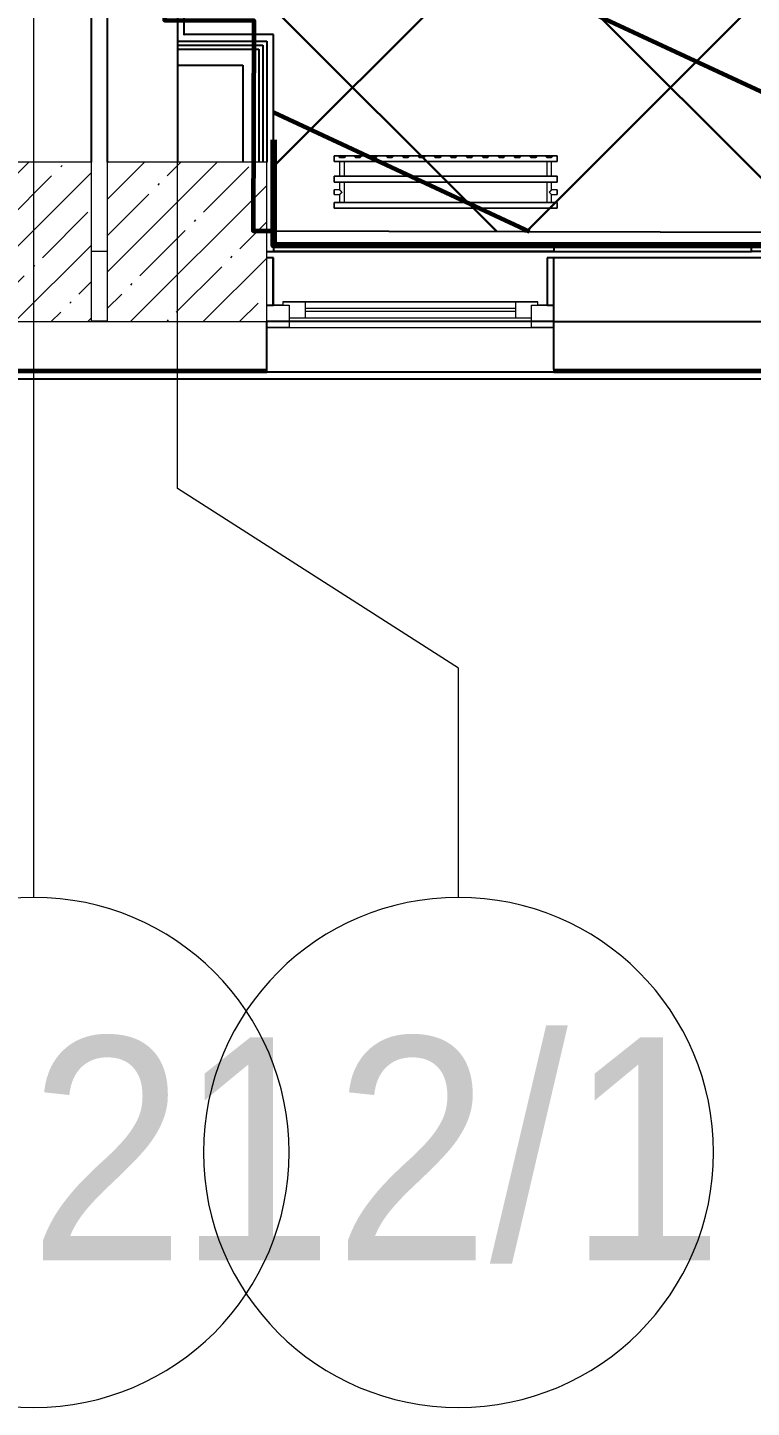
# Model space of a CAD drawing. Header units: millimetres. Extents: x -164500 to 426394, y -23753 to 102118.
# Drawn here: x 38355 to 40625, y -3642 to 686 of the extents above; entities that cross this region are included whole.
import ezdxf

# ---------------------------------------------------------------- set-up
doc = ezdxf.new("R2010")
doc.units = ezdxf.units.MM
for name, color, linetype, lineweight in [('0) шлифовка', 5, 'Continuous', 60), ('1.4) Плинтус ПЛ-4', 6, 'Continuous', 60), ('5.3) Л-7 Линолеум 4 вып', 230, 'Continuous', 30), ('7.7) Плинтус', 222, 'Continuous', 90), ('A-FLOR', 7, 'Continuous', 9), ('A-GLAZ', 7, 'Continuous', 9), ('A-GLAZ-1', 7, 'Continuous', 5), ('S-COLS-1', 7, 'Continuous', 5), ('Оси', 7, 'Continuous', 9), ('Оси-1', 7, 'Continuous', 20)]:
    doc.layers.add(name, color=color, linetype=linetype, lineweight=lineweight)
doc.layers.add('2) защита вин плитк', color=6, linetype='Continuous')
doc.layers.add('3.2.3) П-9', color=5, linetype='Continuous')
doc.layers.add('M-EQPM-1', color=7, linetype='Continuous', lineweight=9, true_color=0xb2b2b2)
doc.styles.add('Arial', font='arial.ttf', dxfattribs={"width": 0.9, "height": 700})

# ---------------------------------------------------------------- blocks, each defined once
blk = doc.blocks.new('BSC_Колонна _Прямоугольная - 500х500-V7-Объем проектирования 1 этажа')
at = {"layer": 'S-COLS-1'}
h = blk.add_hatch(dxfattribs=at)
h.set_pattern_fill('FP_11', color=256, style=0, pattern_type=2)
h.set_pattern_definition([(45, (-38790, -150), (-114.04925, 114.04925), []), (45, (-38675.95, -150), (-114.04925, 114.04925), [201.613, -40.323, 6.706, -33.617])])
h.paths.add_polyline_path([(250, -250), (250, 250), (-250, 250), (-250, -250), (85.4, -250)])
for p, q in [((250, 250), (-250, 250)), ((-250, 250), (-250, -250)), ((250, -250), (250, 250)), ((-250, -250), (250, -250))]:
    blk.add_line(p, q, dxfattribs=at)
blk = doc.blocks.new('120_Окно_СКБ_1Ст - 120_Окно_СКБ_1Ст 900х2500_h_-20664874-Объем проектирования 1 этажа')
at = {"layer": 'A-GLAZ'}
for p, q in [((-450, -127), (-450, -57)), ((-450, -57), (-380, -57)), ((-380, -57), (-380, -127)), ((380, -127), (380, -57)), ((380, -57), (450, -57)), ((450, -57), (450, -127)), ((-380, -127), (-450, -127)), ((-380, -127), (-400, -127)), ((-400, -127), (-400, -137)), ((380, -87), (-380, -87)), ((-380, -87), (-380, -127)), ((-330, -137), (-330, -87)), ((330, -137), (330, -87)), ((380, -127), (380, -87)), ((450, -127), (380, -127)), ((400, -127), (380, -127)), ((400, -137), (400, -127)), ((-400, -137), (400, -137)), ((400, -137), (-400, -137))]:
    blk.add_line(p, q, dxfattribs=at)
at = {"layer": 'A-GLAZ-1'}
for p, q in [((450, -57), (-450, -57)), ((-430, -127), (-400, -127)), ((-330, -107), (330, -107)), ((330, -117), (-330, -117)), ((400, -127), (430, -127))]:
    blk.add_line(p, q, dxfattribs=at)
blk = doc.blocks.new('BSC_Колонна _Прямоугольная - 500х500-V96-Объем проектирования 1 этажа')
at = {"layer": 'S-COLS-1'}
h = blk.add_hatch(dxfattribs=at)
h.set_pattern_fill('FP_112', color=256, style=0, pattern_type=2)
h.set_pattern_definition([(45, (-38240, -150), (-114.04925, 114.04925), []), (45, (-38125.95, -150), (-114.04925, 114.04925), [201.613, -40.323, 6.706, -33.617])])
h.paths.add_polyline_path([(-250, -250), (250, -250), (250, 250), (-250, 250), (-250, -230.5)])
for p, q in [((250, 250), (-250, 250)), ((-250, 250), (-250, -250)), ((250, -250), (250, 250)), ((-250, -250), (250, -250))]:
    blk.add_line(p, q, dxfattribs=at)
blk = doc.blocks.new('radiator_prado_classic_z_tip_30_po exemplyaru - Classic Z Тип 30-500-V226-Объем проектирования 1 этажа')
at = {"layer": 'M-EQPM-1'}
for p, q in [((0, 228), (0, 210)), ((700, 228), (0, 228)), ((0, 210), (0, 228)), ((0, 228), (12.5, 228)), ((12.5, 228), (37.5, 228)), ((37.5, 228), (12.5, 228)), ((12.5, 228), (37.5, 228)), ((12.5, 228), (17.5, 223)), ((12.5, 228), (17.5, 223)), ((32.5, 223), (17.5, 223)), ((17.5, 223), (32.5, 223)), ((32.5, 223), (37.5, 228)), ((37.5, 228), (32.5, 223)), ((37.5, 228), (62.5, 228)), ((62.5, 228), (87.5, 228)), ((87.5, 228), (62.5, 228)), ((62.5, 228), (87.5, 228)), ((62.5, 228), (67.5, 223)), ((62.5, 228), (67.5, 223)), ((82.5, 223), (67.5, 223)), ((67.5, 223), (82.5, 223)), ((82.5, 223), (87.5, 228)), ((87.5, 228), (82.5, 223)), ((87.5, 228), (112.5, 228)), ((112.5, 228), (137.5, 228)), ((137.5, 228), (112.5, 228)), ((112.5, 228), (137.5, 228)), ((112.5, 228), (117.5, 223)), ((112.5, 228), (117.5, 223)), ((132.5, 223), (117.5, 223)), ((117.5, 223), (132.5, 223)), ((132.5, 223), (137.5, 228)), ((137.5, 228), (132.5, 223)), ((137.5, 228), (162.5, 228)), ((162.5, 228), (187.5, 228)), ((187.5, 228), (162.5, 228)), ((162.5, 228), (187.5, 228)), ((162.5, 228), (167.5, 223)), ((162.5, 228), (167.5, 223)), ((182.5, 223), (167.5, 223)), ((167.5, 223), (182.5, 223)), ((182.5, 223), (187.5, 228)), ((187.5, 228), (182.5, 223)), ((187.5, 228), (212.5, 228)), ((212.5, 228), (237.5, 228)), ((237.5, 228), (212.5, 228)), ((212.5, 228), (237.5, 228)), ((212.5, 228), (217.5, 223)), ((212.5, 228), (217.5, 223)), ((232.5, 223), (217.5, 223)), ((217.5, 223), (232.5, 223)), ((232.5, 223), (237.5, 228)), ((237.5, 228), (232.5, 223)), ((237.5, 228), (262.5, 228)), ((262.5, 228), (287.5, 228)), ((287.5, 228), (262.5, 228)), ((262.5, 228), (287.5, 228)), ((262.5, 228), (267.5, 223)), ((262.5, 228), (267.5, 223)), ((282.5, 223), (267.5, 223)), ((267.5, 223), (282.5, 223)), ((282.5, 223), (287.5, 228)), ((287.5, 228), (282.5, 223)), ((287.5, 228), (312.5, 228)), ((312.5, 228), (337.5, 228)), ((337.5, 228), (312.5, 228)), ((312.5, 228), (337.5, 228)), ((312.5, 228), (317.5, 223)), ((312.5, 228), (317.5, 223)), ((332.5, 223), (317.5, 223)), ((317.5, 223), (332.5, 223)), ((332.5, 223), (337.5, 228)), ((337.5, 228), (332.5, 223)), ((337.5, 228), (362.5, 228)), ((362.5, 228), (387.5, 228)), ((387.5, 228), (362.5, 228)), ((362.5, 228), (387.5, 228)), ((362.5, 228), (367.5, 223)), ((362.5, 228), (367.5, 223)), ((382.5, 223), (367.5, 223)), ((367.5, 223), (382.5, 223)), ((382.5, 223), (387.5, 228)), ((387.5, 228), (382.5, 223)), ((387.5, 228), (412.5, 228)), ((412.5, 228), (437.5, 228)), ((437.5, 228), (412.5, 228)), ((412.5, 228), (437.5, 228)), ((412.5, 228), (417.5, 223)), ((412.5, 228), (417.5, 223)), ((432.5, 223), (417.5, 223)), ((417.5, 223), (432.5, 223)), ((432.5, 223), (437.5, 228)), ((437.5, 228), (432.5, 223)), ((437.5, 228), (462.5, 228)), ((462.5, 228), (487.5, 228)), ((487.5, 228), (462.5, 228)), ((462.5, 228), (487.5, 228)), ((462.5, 228), (467.5, 223)), ((462.5, 228), (467.5, 223)), ((482.5, 223), (467.5, 223)), ((467.5, 223), (482.5, 223)), ((482.5, 223), (487.5, 228)), ((487.5, 228), (482.5, 223)), ((487.5, 228), (512.5, 228)), ((512.5, 228), (537.5, 228)), ((537.5, 228), (512.5, 228)), ((512.5, 228), (537.5, 228)), ((512.5, 228), (517.5, 223)), ((512.5, 228), (517.5, 223)), ((532.5, 223), (517.5, 223)), ((517.5, 223), (532.5, 223)), ((532.5, 223), (537.5, 228)), ((537.5, 228), (532.5, 223)), ((537.5, 228), (562.5, 228)), ((562.5, 228), (587.5, 228)), ((587.5, 228), (562.5, 228)), ((562.5, 228), (587.5, 228)), ((562.5, 228), (567.5, 223)), ((562.5, 228), (567.5, 223)), ((582.5, 223), (567.5, 223)), ((567.5, 223), (582.5, 223)), ((582.5, 223), (587.5, 228)), ((587.5, 228), (582.5, 223)), ((587.5, 228), (612.5, 228)), ((612.5, 228), (637.5, 228)), ((637.5, 228), (612.5, 228)), ((612.5, 228), (637.5, 228)), ((612.5, 228), (617.5, 223)), ((617.5, 223), (612.5, 228)), ((632.5, 223), (617.5, 223)), ((617.5, 223), (632.5, 223)), ((632.5, 223), (637.5, 228)), ((637.5, 228), (632.5, 223)), ((637.5, 228), (662.5, 228)), ((662.5, 228), (687.5, 228)), ((687.5, 228), (662.5, 228)), ((662.5, 228), (687.5, 228)), ((662.5, 228), (667.5, 223)), ((662.5, 228), (667.5, 223)), ((682.5, 223), (667.5, 223)), ((667.5, 223), (682.5, 223)), ((682.5, 223), (687.5, 228)), ((687.5, 228), (682.5, 223)), ((687.5, 228), (700, 228)), ((700, 210), (700, 228)), ((700, 228), (700, 210)), ((0, 210), (700, 210)), ((17.8, 210), (0, 210)), ((17.5, 210), (17.5, 164)), ((17.5, 210), (17.5, 164)), ((17.8, 210), (17.5, 210)), ((17.5, 210), (17.8, 210)), ((17.8, 210), (17.5, 210)), ((17.5, 210), (32.5, 210)), ((32.2, 210), (17.8, 210)), ((17.8, 210), (21.2, 210)), ((19.7, 210), (17.8, 210)), ((32.2, 210), (19.7, 210)), ((21.2, 210), (32.2, 210)), ((32.5, 210), (32.2, 210)), ((32.2, 210), (32.5, 210)), ((32.5, 210), (32.2, 210)), ((667.8, 210), (32.2, 210)), ((32.5, 164), (32.5, 210)), ((32.5, 164), (32.5, 210)), ((667.5, 210), (667.5, 164)), ((667.5, 210), (667.5, 164)), ((667.8, 210), (667.5, 210)), ((667.5, 210), (682.5, 210)), ((667.8, 210), (667.5, 210)), ((667.5, 210), (667.8, 210)), ((669.7, 210), (667.8, 210)), ((682.2, 210), (667.8, 210)), ((667.8, 210), (673.1, 210)), ((673.1, 210), (669.7, 210)), ((682.2, 210), (673.1, 210)), ((673.1, 210), (682.2, 210)), ((682.5, 210), (682.2, 210)), ((682.5, 210), (682.2, 210)), ((682.2, 210), (682.5, 210)), ((700, 210), (682.2, 210)), ((682.5, 164), (682.5, 210)), ((682.5, 164), (682.5, 210)), ((700, 164), (0, 164)), ((0, 164), (0, 146)), ((0, 146), (0, 164)), ((0, 164), (17.8, 164)), ((0, 146), (700, 146)), ((18.5, 146), (0, 146)), ((17.8, 164), (17.5, 164)), ((17.5, 164), (17.8, 164)), ((17.8, 164), (17.5, 164)), ((17.5, 164), (32.5, 164)), ((17.5, 146), (17.5, 121.5)), ((17.5, 146), (17.5, 121.5)), ((17.5, 146), (18.5, 146)), ((18.5, 146), (17.5, 146)), ((17.5, 146), (18.5, 146)), ((32.5, 146), (17.5, 146)), ((32.2, 164), (17.8, 164)), ((17.8, 164), (21.2, 164)), ((30.3, 164), (17.8, 164)), ((18.5, 146), (32.2, 146)), ((28.7, 146), (18.5, 146)), ((18.5, 146), (25, 146)), ((21.2, 164), (23.1, 164)), ((23.1, 164), (25, 164)), ((25, 164), (26.9, 164)), ((25, 146), (32.2, 146)), ((26.9, 164), (32.2, 164)), ((32.2, 146), (28.7, 146)), ((32.2, 164), (30.3, 164)), ((32.5, 164), (32.2, 164)), ((32.2, 164), (32.5, 164)), ((32.5, 164), (32.2, 164)), ((32.2, 164), (667.8, 164)), ((32.2, 146), (32.5, 146)), ((32.5, 146), (32.2, 146)), ((32.2, 146), (32.5, 146)), ((667.8, 146), (32.2, 146)), ((32.5, 82), (32.5, 146)), ((32.5, 82), (32.5, 146)), ((667.8, 164), (667.5, 164)), ((667.5, 164), (682.5, 164)), ((667.8, 164), (667.5, 164)), ((667.5, 164), (667.8, 164)), ((667.5, 146), (667.5, 82)), ((667.5, 146), (667.5, 82)), ((667.5, 146), (667.8, 146)), ((682.5, 146), (667.5, 146)), ((667.5, 146), (667.8, 146)), ((667.8, 146), (667.5, 146)), ((676.9, 164), (667.8, 164)), ((682.2, 164), (667.8, 164)), ((667.8, 164), (676.9, 164)), ((667.8, 146), (673.1, 146)), ((667.8, 146), (681.5, 146)), ((681.5, 146), (667.8, 146)), ((673.1, 146), (675, 146)), ((675, 146), (681.5, 146)), ((680.3, 164), (676.9, 164)), ((676.9, 164), (680.3, 164)), ((682.2, 164), (680.3, 164)), ((680.3, 164), (682.2, 164)), ((681.5, 146), (682.5, 146)), ((681.5, 146), (682.5, 146)), ((682.5, 146), (681.5, 146)), ((700, 146), (681.5, 146)), ((682.5, 164), (682.2, 164)), ((682.5, 164), (682.2, 164)), ((682.2, 164), (682.5, 164)), ((682.2, 164), (700, 164)), ((682.5, 121.5), (682.5, 146)), ((682.5, 121.5), (682.5, 146)), ((700, 146), (700, 164)), ((700, 164), (700, 146)), ((17.5, 121.5), (0, 121.5)), ((17.5, 121.5), (0, 121.5)), ((0, 121.5), (0, 120.5)), ((0, 106.5), (0, 121.5)), ((0, 120.5), (0, 107.5)), ((0, 120.5), (0, 119.3)), ((0, 114), (0, 120.5)), ((0, 120.5), (0, 120.5)), ((0, 119.3), (0, 117.8)), ((0, 117.8), (0, 114)), ((0, 114), (0, 110.3)), ((0, 107.5), (0, 114)), ((0, 110.3), (0, 108.7)), ((0, 108.7), (0, 107.5)), ((0, 107.5), (0, 106.5)), ((0, 107.5), (0, 107.5)), ((0, 106.5), (17.5, 106.5)), ((0, 106.5), (17.5, 106.5)), ((17.5, 106.5), (17.5, 82)), ((17.5, 106.5), (17.5, 82)), ((700, 121.5), (682.5, 121.5)), ((700, 121.5), (682.5, 121.5)), ((682.5, 82), (682.5, 106.5)), ((682.5, 106.5), (700, 106.5)), ((682.5, 82), (682.5, 106.5)), ((682.5, 106.5), (700, 106.5)), ((700, 121.5), (700, 106.5)), ((700, 120.5), (700, 121.5)), ((700, 121.5), (700, 120.5)), ((700, 120.5), (700, 121.5)), ((700, 107.5), (700, 120.5)), ((700, 120.5), (700, 107.5)), ((700, 107.5), (700, 120.5)), ((700, 106.5), (700, 107.5)), ((700, 107.5), (700, 106.5)), ((700, 106.5), (700, 107.5)), ((700, 82), (0, 82)), ((0, 82), (0, 64)), ((0, 64), (0, 82)), ((0, 82), (18.5, 82)), ((700, 64), (0, 64)), ((0, 64), (700, 64)), ((18.5, 82), (17.5, 82)), ((17.5, 82), (18.5, 82)), ((18.5, 82), (17.5, 82)), ((17.5, 82), (32.5, 82)), ((32.2, 82), (18.5, 82)), ((18.5, 82), (25, 82)), ((26.9, 82), (18.5, 82)), ((25, 82), (32.2, 82)), ((30.3, 82), (26.9, 82)), ((32.2, 82), (30.3, 82)), ((32.5, 82), (32.2, 82)), ((32.2, 82), (32.5, 82)), ((32.5, 82), (32.2, 82)), ((32.2, 82), (667.8, 82)), ((667.8, 82), (667.5, 82)), ((667.5, 82), (682.5, 82)), ((667.8, 82), (667.5, 82)), ((667.5, 82), (667.8, 82)), ((671.2, 82), (667.8, 82)), ((681.5, 82), (667.8, 82)), ((667.8, 82), (680.3, 82)), ((681.5, 82), (671.2, 82)), ((680.3, 82), (681.5, 82)), ((682.5, 82), (681.5, 82)), ((682.5, 82), (681.5, 82)), ((681.5, 82), (682.5, 82)), ((681.5, 82), (700, 82)), ((700, 64), (700, 82)), ((700, 82), (700, 64))]:
    blk.add_line(p, q, dxfattribs=at)
for points, knots in [([(18.5, 120.5), (18.4, 120.6), (18.3, 120.7), (18.1, 120.9), (17.9, 121.1), (17.8, 121.2), (17.7, 121.3), (17.5, 121.5), (17.5, 121.5), (17.5, 121.5)], [0.7142857, 0.7142857, 0.7142857, 0.7142857, 0.75, 0.7857143, 0.8214286, 0.8571429, 0.8928571, 0.9285714, 1, 1, 1, 1]), ([(17.5, 121.5), (17.5, 121.5), (17.5, 121.5), (17.7, 121.3), (17.8, 121.2), (17.9, 121.1), (18.1, 120.9), (18.3, 120.7), (18.4, 120.6), (18.5, 120.5)], [0, 0, 0, 0, 0.0714286, 0.1071429, 0.1428571, 0.1785714, 0.2142857, 0.25, 0.2857143, 0.2857143, 0.2857143, 0.2857143]), ([(17.5, 121.5), (17.5, 121.5), (17.5, 121.5), (17.7, 121.3), (17.8, 121.2), (17.9, 121.1), (18.1, 120.9), (18.3, 120.7), (18.4, 120.6), (18.5, 120.5)], [0, 0, 0, 0, 0.0714286, 0.1071429, 0.1428571, 0.1785714, 0.2142857, 0.25, 0.2857143, 0.2857143, 0.2857143, 0.2857143]), ([(25, 114), (24.5, 114.5), (23.6, 115.4), (22.4, 116.6), (21.6, 117.4), (21.1, 117.9), (20.8, 118.2), (20.5, 118.5), (20.2, 118.8), (19.8, 119.1), (19.6, 119.4), (19.3, 119.7), (19, 120), (18.7, 120.3), (18.5, 120.5), (18.3, 120.7), (18.1, 120.9), (17.9, 121.1), (17.8, 121.2), (17.7, 121.3), (17.5, 121.5), (17.5, 121.5), (17.5, 121.5)], [0, 0, 0, 0, 0.142857, 0.285714, 0.357143, 0.392857, 0.428571, 0.464286, 0.5, 0.535714, 0.571429, 0.607143, 0.642857, 0.678571, 0.714286, 0.75, 0.785714, 0.821429, 0.857143, 0.892857, 0.928571, 1, 1, 1, 1]), ([(17.5, 106.5), (17.5, 106.5), (17.5, 106.5), (17.7, 106.7), (17.8, 106.8), (17.9, 106.9), (18.1, 107.1), (18.3, 107.3), (18.5, 107.5), (18.7, 107.7), (19, 108), (19.3, 108.3), (19.6, 108.6), (19.8, 108.9), (20.3, 109.3), (20.7, 109.7), (21.1, 110.1), (21.6, 110.6), (22.4, 111.4), (23.6, 112.6), (24.5, 113.5), (25, 114)], [0, 0, 0, 0, 0.071429, 0.107143, 0.142857, 0.178571, 0.214286, 0.25, 0.285714, 0.321429, 0.357143, 0.392857, 0.428571, 0.464286, 0.5, 0.571429, 0.607143, 0.642857, 0.714286, 0.857143, 1, 1, 1, 1]), ([(17.5, 106.5), (17.5, 106.5), (17.5, 106.5), (17.7, 106.7), (17.8, 106.8), (17.9, 106.9), (18.1, 107.1), (18.3, 107.3), (18.4, 107.4), (18.5, 107.5)], [0, 0, 0, 0, 0.0714286, 0.1071429, 0.1428571, 0.1785714, 0.2142857, 0.25, 0.2857143, 0.2857143, 0.2857143, 0.2857143]), ([(18.5, 107.5), (18.4, 107.4), (18.3, 107.3), (18.1, 107.1), (17.9, 106.9), (17.8, 106.8), (17.7, 106.7), (17.5, 106.5), (17.5, 106.5), (17.5, 106.5)], [0.7142857, 0.7142857, 0.7142857, 0.7142857, 0.75, 0.7857143, 0.8214286, 0.8571429, 0.8928571, 0.9285714, 1, 1, 1, 1]), ([(18.5, 107.5), (18.4, 107.4), (18.3, 107.3), (18.1, 107.1), (17.9, 106.9), (17.8, 106.8), (17.7, 106.7), (17.5, 106.5), (17.5, 106.5), (17.5, 106.5)], [0.7142857, 0.7142857, 0.7142857, 0.7142857, 0.75, 0.7857143, 0.8214286, 0.8571429, 0.8928571, 0.9285714, 1, 1, 1, 1]), ([(22.1, 116.9), (21.9, 117.1), (21.6, 117.4), (21.1, 117.9), (20.8, 118.2), (20.5, 118.5), (20.2, 118.8), (19.9, 119.2), (19.7, 119.3), (19.6, 119.4)], [0.2857143, 0.2857143, 0.2857143, 0.2857143, 0.3571429, 0.3928571, 0.4285714, 0.4642857, 0.5, 0.5357143, 0.5714286, 0.5714286, 0.5714286, 0.5714286]), ([(19.6, 119.4), (19.7, 119.3), (19.9, 119.2), (20.3, 118.7), (20.6, 118.4), (20.8, 118.2)], [0.4285714, 0.4285714, 0.4285714, 0.4285714, 0.4642857, 0.5, 0.5714286, 0.5714286, 0.5714286, 0.5714286]), ([(19.6, 119.4), (19.7, 119.3), (19.8, 119.1), (20.3, 118.7), (20.7, 118.3), (21.1, 117.9), (21.6, 117.4), (21.9, 117.1), (22.1, 116.9)], [0.4285714, 0.4285714, 0.4285714, 0.4285714, 0.4642857, 0.5, 0.5714286, 0.6071429, 0.6428571, 0.7142857, 0.7142857, 0.7142857, 0.7142857]), ([(19.6, 108.6), (19.7, 108.7), (19.9, 108.8), (20.3, 109.3), (20.7, 109.7), (21.1, 110.1), (21.6, 110.6), (21.9, 110.9), (22.1, 111.1)], [0.4285714, 0.4285714, 0.4285714, 0.4285714, 0.4642857, 0.5, 0.5714286, 0.6071429, 0.6428571, 0.7142857, 0.7142857, 0.7142857, 0.7142857]), ([(22.1, 111.1), (21.9, 110.9), (21.6, 110.6), (21.1, 110.1), (20.8, 109.8), (20.5, 109.5), (20.2, 109.2), (19.9, 108.8), (19.7, 108.7), (19.6, 108.6)], [0.2857143, 0.2857143, 0.2857143, 0.2857143, 0.3571429, 0.3928571, 0.4285714, 0.4642857, 0.5, 0.5357143, 0.5714286, 0.5714286, 0.5714286, 0.5714286]), ([(22.1, 111.1), (21.9, 110.9), (21.6, 110.6), (21.1, 110.1), (20.8, 109.8), (20.5, 109.5), (20.2, 109.2), (19.8, 108.9), (19.7, 108.7), (19.6, 108.6)], [0.2857143, 0.2857143, 0.2857143, 0.2857143, 0.3571429, 0.3928571, 0.4285714, 0.4642857, 0.5, 0.5357143, 0.5714286, 0.5714286, 0.5714286, 0.5714286]), ([(20.8, 118.2), (20.9, 118.1), (21.1, 117.9), (21.6, 117.4), (21.9, 117.1), (22.1, 116.9)], [0.5714286, 0.5714286, 0.5714286, 0.5714286, 0.6071429, 0.6428571, 0.7142857, 0.7142857, 0.7142857, 0.7142857]), ([(675, 114), (675.5, 114.5), (676.4, 115.4), (677.6, 116.6), (678.4, 117.4), (678.9, 117.9), (679.2, 118.2), (679.5, 118.5), (679.8, 118.8), (680.1, 119.2), (680.4, 119.4), (680.7, 119.7), (681, 120), (681.3, 120.3), (681.5, 120.5), (681.7, 120.7), (681.9, 120.9), (682.1, 121.1), (682.2, 121.2), (682.3, 121.3), (682.5, 121.5), (682.5, 121.5), (682.5, 121.5)], [0, 0, 0, 0, 0.142857, 0.285714, 0.357143, 0.392857, 0.428571, 0.464286, 0.5, 0.535714, 0.571429, 0.607143, 0.642857, 0.678571, 0.714286, 0.75, 0.785714, 0.821429, 0.857143, 0.892857, 0.928571, 1, 1, 1, 1]), ([(682.5, 106.5), (682.5, 106.5), (682.5, 106.5), (682.3, 106.7), (682.2, 106.8), (682.1, 106.9), (681.9, 107.1), (681.7, 107.3), (681.5, 107.5), (681.3, 107.7), (681, 108), (680.7, 108.3), (680.4, 108.6), (680.1, 108.8), (679.7, 109.3), (679.3, 109.7), (678.9, 110.1), (678.4, 110.6), (677.6, 111.4), (676.4, 112.6), (675.5, 113.5), (675, 114)], [0, 0, 0, 0, 0.071429, 0.107143, 0.142857, 0.178571, 0.214286, 0.25, 0.285714, 0.321429, 0.357143, 0.392857, 0.428571, 0.464286, 0.5, 0.571429, 0.607143, 0.642857, 0.714286, 0.857143, 1, 1, 1, 1]), ([(680.4, 119.4), (680.3, 119.3), (680.1, 119.2), (679.7, 118.7), (679.3, 118.3), (678.9, 117.9), (678.4, 117.4), (678.1, 117.1), (677.9, 116.9)], [0.4285714, 0.4285714, 0.4285714, 0.4285714, 0.4642857, 0.5, 0.5714286, 0.6071429, 0.6428571, 0.7142857, 0.7142857, 0.7142857, 0.7142857]), ([(680.4, 119.4), (680.3, 119.3), (680.1, 119.2), (679.7, 118.7), (679.3, 118.3), (678.9, 117.9), (678.4, 117.4), (678.1, 117.1), (677.9, 116.9)], [0.4285714, 0.4285714, 0.4285714, 0.4285714, 0.4642857, 0.5, 0.5714286, 0.6071429, 0.6428571, 0.7142857, 0.7142857, 0.7142857, 0.7142857]), ([(677.9, 116.9), (678.1, 117.1), (678.4, 117.4), (678.9, 117.9), (679.1, 118.1), (679.2, 118.2)], [0.2857143, 0.2857143, 0.2857143, 0.2857143, 0.3571429, 0.3928571, 0.4285714, 0.4285714, 0.4285714, 0.4285714]), ([(677.9, 111.1), (678.1, 110.9), (678.4, 110.6), (678.9, 110.1), (679.1, 109.9), (679.2, 109.8)], [0.2857143, 0.2857143, 0.2857143, 0.2857143, 0.3571429, 0.3928571, 0.4285714, 0.4285714, 0.4285714, 0.4285714]), ([(677.9, 111.1), (678.1, 110.9), (678.4, 110.6), (678.9, 110.1), (679.2, 109.8), (679.5, 109.5), (679.8, 109.2), (680.1, 108.8), (680.3, 108.7), (680.4, 108.6)], [0.2857143, 0.2857143, 0.2857143, 0.2857143, 0.3571429, 0.3928571, 0.4285714, 0.4642857, 0.5, 0.5357143, 0.5714286, 0.5714286, 0.5714286, 0.5714286]), ([(680.4, 108.6), (680.3, 108.7), (680.1, 108.8), (679.7, 109.3), (679.3, 109.7), (678.9, 110.1), (678.4, 110.6), (678.1, 110.9), (677.9, 111.1)], [0.4285714, 0.4285714, 0.4285714, 0.4285714, 0.4642857, 0.5, 0.5714286, 0.6071429, 0.6428571, 0.7142857, 0.7142857, 0.7142857, 0.7142857]), ([(682.5, 121.5), (682.5, 121.5), (682.5, 121.5), (682.3, 121.3), (682.2, 121.2), (682.1, 121.1), (681.9, 120.9), (681.7, 120.7), (681.6, 120.6), (681.5, 120.5)], [0, 0, 0, 0, 0.0714286, 0.1071429, 0.1428571, 0.1785714, 0.2142857, 0.25, 0.2857143, 0.2857143, 0.2857143, 0.2857143]), ([(682.5, 121.5), (682.5, 121.5), (682.5, 121.5), (682.3, 121.3), (682.2, 121.2), (682.1, 121.1), (681.9, 120.9), (681.7, 120.7), (681.6, 120.6), (681.5, 120.5)], [0, 0, 0, 0, 0.0714286, 0.1071429, 0.1428571, 0.1785714, 0.2142857, 0.25, 0.2857143, 0.2857143, 0.2857143, 0.2857143]), ([(681.5, 120.5), (681.6, 120.6), (681.7, 120.7), (681.9, 120.9), (682.1, 121.1), (682.2, 121.2), (682.3, 121.3), (682.5, 121.5), (682.5, 121.5), (682.5, 121.5)], [0.7142857, 0.7142857, 0.7142857, 0.7142857, 0.75, 0.7857143, 0.8214286, 0.8571429, 0.8928571, 0.9285714, 1, 1, 1, 1]), ([(681.5, 107.5), (681.6, 107.4), (681.7, 107.3), (681.9, 107.1), (682.1, 106.9), (682.2, 106.8), (682.3, 106.7), (682.5, 106.5), (682.5, 106.5), (682.5, 106.5)], [0.7142857, 0.7142857, 0.7142857, 0.7142857, 0.75, 0.7857143, 0.8214286, 0.8571429, 0.8928571, 0.9285714, 1, 1, 1, 1]), ([(681.5, 107.5), (681.6, 107.4), (681.7, 107.3), (681.9, 107.1), (682.1, 106.9), (682.2, 106.8), (682.3, 106.7), (682.5, 106.5), (682.5, 106.5), (682.5, 106.5)], [0.7142857, 0.7142857, 0.7142857, 0.7142857, 0.75, 0.7857143, 0.8214286, 0.8571429, 0.8928571, 0.9285714, 1, 1, 1, 1]), ([(682.5, 106.5), (682.5, 106.5), (682.5, 106.5), (682.3, 106.7), (682.2, 106.8), (682.1, 106.9), (681.9, 107.1), (681.7, 107.3), (681.6, 107.4), (681.5, 107.5)], [0, 0, 0, 0, 0.0714286, 0.1071429, 0.1428571, 0.1785714, 0.2142857, 0.25, 0.2857143, 0.2857143, 0.2857143, 0.2857143])]:
    blk.add_open_spline(points, degree=3, knots=knots, dxfattribs=at)
for points in [[(19.6, 119.4), (19.5, 119.5), (19.3, 119.7), (19, 120), (18.7, 120.3), (18.6, 120.4), (18.5, 120.5)], [(18.5, 120.5), (18.6, 120.4), (18.7, 120.3), (19, 120), (19.3, 119.7), (19.5, 119.5), (19.6, 119.4)], [(18.5, 120.5), (18.6, 120.4), (18.7, 120.3), (19, 120), (19.3, 119.7), (19.5, 119.5), (19.6, 119.4)], [(18.5, 107.5), (18.6, 107.6), (18.7, 107.7), (19, 108), (19.3, 108.3), (19.5, 108.5), (19.6, 108.6)], [(19.6, 108.6), (19.5, 108.5), (19.3, 108.3), (19, 108), (18.7, 107.7), (18.6, 107.6), (18.5, 107.5)], [(19.6, 108.6), (19.5, 108.5), (19.3, 108.3), (19, 108), (18.7, 107.7), (18.6, 107.6), (18.5, 107.5)], [(23.6, 115.4), (23.1, 115.9), (22.6, 116.4), (22.1, 116.9)], [(22.1, 116.9), (22.6, 116.4), (23.6, 115.4), (24.5, 114.5), (25, 114)], [(22.1, 116.9), (22.6, 116.4), (23.6, 115.4), (24.5, 114.5), (25, 114)], [(25, 114), (24.5, 113.5), (23.6, 112.6), (22.6, 111.6), (22.1, 111.1)], [(25, 114), (24.5, 113.5), (23.6, 112.6), (22.6, 111.6), (22.1, 111.1)], [(22.1, 111.1), (22.6, 111.6), (23.1, 112.1), (23.6, 112.6)], [(25, 114), (24.5, 114.5), (24, 115), (23.6, 115.4)], [(23.6, 112.6), (24, 113), (24.5, 113.5), (25, 114)], [(677.9, 116.9), (677.4, 116.4), (676.4, 115.4), (675.5, 114.5), (675, 114)], [(675, 114), (675.5, 114.5), (676.4, 115.4), (677.4, 116.4), (677.9, 116.9)], [(676.4, 115.4), (676, 115), (675.5, 114.5), (675, 114)], [(675, 114), (675.5, 113.5), (676.4, 112.6), (677.4, 111.6), (677.9, 111.1)], [(675, 114), (675.5, 113.5), (676.4, 112.6), (677.4, 111.6), (677.9, 111.1)], [(677.9, 111.1), (677.4, 111.6), (676.4, 112.6), (675.5, 113.5), (675, 114)], [(677.9, 116.9), (677.4, 116.4), (676.9, 115.9), (676.4, 115.4)], [(679.2, 118.2), (679.3, 118.3), (679.5, 118.5), (679.8, 118.8), (680.1, 119.2), (680.3, 119.3), (680.4, 119.4)], [(679.2, 109.8), (679.3, 109.7), (679.5, 109.5), (679.8, 109.2), (680.1, 108.8), (680.3, 108.7), (680.4, 108.6)], [(681.5, 120.5), (681.4, 120.4), (681.3, 120.3), (681, 120), (680.7, 119.7), (680.5, 119.5), (680.4, 119.4)], [(681.5, 120.5), (681.4, 120.4), (681.3, 120.3), (681, 120), (680.7, 119.7), (680.5, 119.5), (680.4, 119.4)], [(680.4, 119.4), (680.5, 119.5), (680.7, 119.7), (681, 120), (681.3, 120.3), (681.4, 120.4), (681.5, 120.5)], [(680.4, 108.6), (680.5, 108.5), (680.7, 108.3), (681, 108), (681.3, 107.7), (681.4, 107.6), (681.5, 107.5)], [(680.4, 108.6), (680.5, 108.5), (680.7, 108.3), (681, 108), (681.3, 107.7), (681.4, 107.6), (681.5, 107.5)], [(681.5, 107.5), (681.4, 107.6), (681.3, 107.7), (681, 108), (680.7, 108.3), (680.5, 108.5), (680.4, 108.6)]]:
    blk.add_open_spline(points, degree=3, dxfattribs=at)
blk = doc.blocks.new('Ось сетки - D8-29747960-Объем проектирования 1 этажа')
at = {"layer": 'Оси-1'}
for start, end in [(360, 180), (180, 360)]:
    blk.add_arc((0, 0), 4, start, end, dxfattribs=at)

msp = doc.modelspace()

# ---------------------------------------------------------------- hatches: boundary and pattern name
at = {"layer": '0) шлифовка', "true_color": 0x2776bb}
h = msp.add_hatch(dxfattribs=at)
h.set_pattern_fill('ANSI31', color=152, scale=222, angle=110)
h.paths.add_polyline_path([(42907.884, 7577.771), (41858.886, 7580.233), (41858.936, 7601.233), (39358.943, 7607.102), (39358.893, 7586.102), (39104.702, 7586.699), (39104.702, 7263.938), (38824.702, 7263.938), (38824.702, 709.337), (39063.749, 708.776), (39063.646, 664.938), (39125.702, 664.938), (39125.702, 48.628), (42890.189, 39.792), (42891.036, 400.791), (43713.034, 398.861), (43712.957, 365.938), (43775.702, 365.938), (43775.702, 37.713), (47390.177, 29.228), (47407.767, 7522.938), (46075.702, 7522.938), (46075.702, 7515.938), (44282.702, 7515.938), (44282.702, 6913.938), (44282.702, 6912.938), (42953.702, 6912.938), (42953.702, 6947.662), (42906.405, 6947.773)])
at = {"layer": '2) защита вин плитк'}
h = msp.add_hatch(dxfattribs=at)
h.set_pattern_fill('ANSI31', color=256, scale=222)
h.paths.add_polyline_path([(42907.884, 7577.771), (41858.886, 7580.233), (41858.936, 7601.233), (39358.943, 7607.102), (39358.893, 7586.102), (39104.702, 7586.699), (39104.702, 7263.938), (38824.702, 7263.938), (38824.702, 709.337), (39063.749, 708.776), (39063.646, 664.938), (39125.702, 664.938), (39125.702, 48.628), (42890.189, 39.792), (42891.036, 400.791), (43713.034, 398.861), (43712.957, 365.938), (43775.702, 365.938), (43775.702, 37.713), (47390.177, 29.228), (47407.767, 7522.938), (46075.702, 7522.938), (46075.702, 7515.938), (44282.702, 7515.938), (44282.702, 6913.938), (44282.702, 6912.938), (42953.702, 6912.938), (42953.702, 6947.662), (42906.405, 6947.773)])
at = {"layer": '3.2.3) П-9'}
h = msp.add_hatch(dxfattribs=at)
h.set_pattern_fill('ANSI31', color=256, scale=222)
h.paths.add_polyline_path([(42907.884, 7577.771), (41858.886, 7580.233), (41858.936, 7601.233), (39358.943, 7607.102), (39358.893, 7586.102), (39104.702, 7586.699), (39104.702, 7263.938), (38824.702, 7263.938), (38824.702, 709.337), (39063.749, 708.776), (39063.646, 664.938), (39125.702, 664.938), (39125.702, 48.628), (42890.189, 39.792), (42891.036, 400.791), (43713.034, 398.861), (43712.957, 365.938), (43775.702, 365.938), (43775.702, 37.713), (47390.177, 29.228), (47407.767, 7522.938), (46075.702, 7522.938), (46075.702, 7515.938), (44282.702, 7515.938), (44282.702, 6913.938), (44282.702, 6912.938), (42953.702, 6912.938), (42953.702, 6947.662), (42906.405, 6947.773)])
at = {"layer": '5.3) Л-7 Линолеум 4 вып'}
h = msp.add_hatch(dxfattribs=at)
h.set_pattern_fill('ANSI37', color=256, scale=222)
h.paths.add_polyline_path([(42907.884, 7577.771), (41858.886, 7580.233), (41858.936, 7601.233), (39358.943, 7607.102), (39358.893, 7586.102), (39104.702, 7586.699), (39104.702, 7263.938), (38824.702, 7263.938), (38824.702, 709.337), (39063.749, 708.776), (39063.646, 664.938), (39125.702, 664.938), (39125.702, 48.628), (42890.189, 39.792), (42891.036, 400.791), (43713.034, 398.861), (43712.957, 365.938), (43775.702, 365.938), (43775.702, 37.713), (47390.177, 29.228), (47407.767, 7522.938), (46075.702, 7522.938), (46075.702, 7515.938), (44282.702, 7515.938), (44282.702, 6913.938), (44282.702, 6912.938), (42953.702, 6912.938), (42953.702, 6947.662), (42906.405, 6947.773)])

# ---------------------------------------------------------------- linework, layer by layer
for p, q in [((38554.702, 263.938), (38554.702, 7263.938)), ((38604.702, 7263.938), (38604.702, 263.938)), ((38824.702, 7263.938), (38824.702, 263.938)), ((38845.702, 664.938), (38845.702, 7242.938)), ((38845.702, 663.938), (38844.702, 663.938)), ((39125.702, 664.938), (38845.702, 664.938)), ((39125.702, 3.938), (39125.702, 664.938)), ((38824.702, 643.938), (39104.702, 643.938)), ((38824.702, 631.438), (39092.202, 631.438)), ((38824.702, 618.938), (39079.702, 618.938)), ((39079.702, 618.938), (39079.702, 263.938)), ((39092.202, 631.438), (39092.202, 263.938)), ((39104.702, 643.938), (39104.702, 263.938)), ((38824.702, 568.938), (39029.702, 568.938)), ((39029.702, 568.938), (39029.702, 263.938)), ((39124.702, 3.938), (39125.702, 3.938)), ((39125.702, 4.938), (40004.702, 4.938)), ((39125.702, 3.938), (39125.702, -16.062)), ((40702.245, 4.938), (40004.702, 4.938)), ((40004.702, 4.938), (40004.702, 3.938)), ((40004.702, 3.938), (40004.702, -16.062)), ((40624.702, -16.062), (40624.702, 3.938)), ((39104.702, -16.062), (39125.702, -16.062)), ((39124.702, -36.062), (39104.702, -36.062)), ((39124.702, -184.062), (39124.702, -36.062)), ((39125.702, -36.062), (39124.702, -36.062)), ((39125.702, -16.062), (40004.702, -16.062)), ((40004.702, -16.062), (39125.702, -16.062)), ((39125.702, -184.062), (39125.702, -36.062)), ((39983.702, -36.062), (39983.702, -184.062)), ((39984.702, -36.062), (39983.702, -36.062)), ((39984.702, -36.062), (39984.702, -184.062)), ((40004.702, -36.062), (39984.702, -36.062)), ((40004.702, -16.062), (40624.702, -16.062)), ((40702.245, -36.062), (40004.702, -36.062)), ((40004.702, -386.062), (40004.702, -36.062)), ((42782.245, -16.062), (40624.702, -16.062)), ((39104.702, -184.062), (39124.702, -184.062)), ((39124.702, -184.062), (39125.702, -184.062)), ((39983.702, -184.062), (39984.702, -184.062)), ((39984.702, -184.062), (40004.702, -184.062)), ((38604.702, -236.062), (38554.702, -236.062)), ((39104.702, -386.062), (39104.702, -236.062)), ((40004.702, -236.062), (39104.702, -236.062)), ((40004.702, -236.062), (42974.702, -236.062)), ((38054.702, -386.062), (39104.702, -386.062)), ((38054.702, -389.062), (39104.702, -389.062)), ((39104.702, -394.062), (39104.702, -386.062)), ((40004.702, -386.062), (40004.702, -394.062)), ((40004.702, -386.062), (40702.245, -386.062)), ((40004.702, -389.062), (40702.245, -389.062)), ((72344.702, -416.062), (-225.298, -416.062)), ((38054.702, -394.062), (39104.702, -394.062)), ((40004.702, -394.062), (39104.702, -394.062)), ((40004.702, -394.062), (40702.245, -394.062))]:
    msp.add_line(p, q)
at = {"flags": 128}
msp.add_lwpolyline([(39404.702, 7606.994), (39358.943, 7607.102), (39358.893, 7586.102), (39079.894, 7586.757), (39079.19, 7286.758), (38799.191, 7287.415), (38783.749, 709.433), (39063.749, 708.776), (39062.199, 48.778), (42890.189, 39.792), (42891.036, 400.791), (43713.034, 398.861), (43712.187, 37.862), (47390.177, 29.228), (47407.824, 7547.208), (46029.828, 7550.442), (46029.812, 7543.442), (44236.817, 7547.651), (44235.401, 6944.653), (42906.405, 6947.773), (42907.884, 7577.771), (41858.886, 7580.233), (41858.936, 7601.233)], dxfattribs=at)
at = {"layer": '1.4) Плинтус ПЛ-4', "flags": 128}
msp.add_lwpolyline([(39404.702, 7606.994), (39358.943, 7607.102), (39358.893, 7586.102), (39079.894, 7586.757), (39079.19, 7286.758), (38799.191, 7287.415), (38783.749, 709.433), (39063.749, 708.776), (39062.199, 48.778), (39125.702, 48.628)], dxfattribs=at)
at = {"layer": '7.7) Плинтус'}
msp.add_lwpolyline([(39125.702, 334.438), (39125.702, 3.938), (42954.702, 4.938), (42954.702, 364.938)], dxfattribs=at)
at = {"layer": 'A-FLOR'}
for p, q in [((38844.702, 663.938), (38844.702, 7242.938)), ((39124.702, 663.938), (38845.702, 663.938)), ((39124.702, 3.938), (39124.702, 663.938)), ((42954.702, 3.938), (39125.702, 3.938)), ((38604.702, -16.062), (38554.702, -16.062))]:
    msp.add_line(p, q, dxfattribs=at)
at = {"layer": 'Оси'}
for points in [[(38374.702, -2042.321), (38374.702, 2957.679), (38374.702, 18641.66), (38374.702, 23641.66)], [(39706.127, -2042.321), (39706.127, -1322.84), (38824.702, -759.518), (38824.702, 4240.482), (38824.702, 10063.938), (38824.702, 15063.938)]]:
    msp.add_lwpolyline(points, dxfattribs=at)

# ---------------------------------------------------------------- block references
for name, p in [('BSC_Колонна _Прямоугольная - 500х500-V96-Объем проектирования 1 этажа', (38304.702, 13.938)), ('BSC_Колонна _Прямоугольная - 500х500-V7-Объем проектирования 1 этажа', (38854.702, 13.938))]:
    msp.add_blockref(name, p)
at = {"color": 3, "rotation": 180}
msp.add_blockref('120_Окно_СКБ_1Ст - 120_Окно_СКБ_1Ст 900х2500_h_-20664874-Объем проектирования 1 этажа', (39554.702, -311.062), dxfattribs=at)
at = {"layer": 'M-EQPM-1'}
msp.add_blockref('radiator_prado_classic_z_tip_30_po exemplyaru - Classic Z Тип 30-500-V226-Объем проектирования 1 этажа', (39315.695, 55.938), dxfattribs=at)
at = {"layer": 'Оси-1', "xscale": 199.9999999999999, "yscale": 199.9999999999999, "zscale": 199.9999999999999}
for p in [(38374.702, -2842.321), (39706.127, -2842.321)]:
    msp.add_blockref('Ось сетки - D8-29747960-Объем проектирования 1 этажа', p, dxfattribs=at)

# ---------------------------------------------------------------- texts
at = {"layer": 'Оси', "char_height": 700, "attachment_point": 1, "style": 'Arial'}
for s, insert, width in [('12/1', (38825.595, -2481.028), 2121.26512), ('12', (37869.47, -2481.028), 1212.1515)]:
    msp.add_mtext(s, dxfattribs=dict(at, insert=insert, width=width))

doc.saveas('drawing.dxf')
